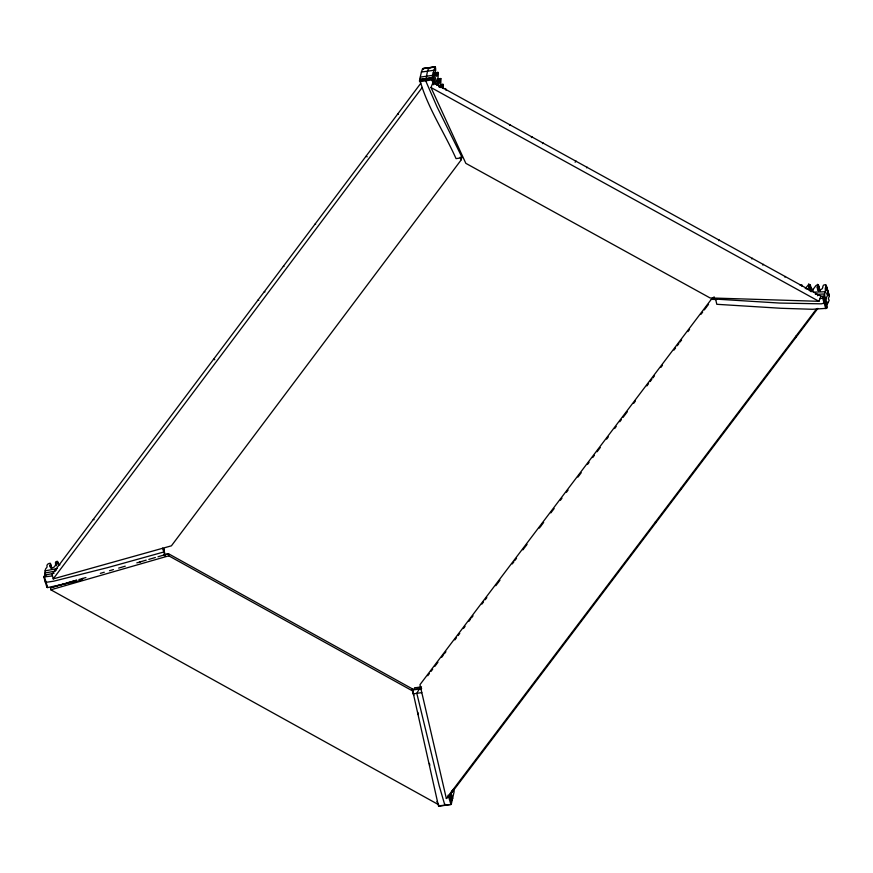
<?xml version="1.0" encoding="UTF-8"?>
<svg xmlns="http://www.w3.org/2000/svg" width="873" height="873" viewBox="0 0 873 873"><rect width="100%" height="100%" fill="white"/><g stroke="black" fill="none" stroke-linecap="round" stroke-linejoin="round"><path stroke-width="1.31" d="M429.625 68.618L428.774 67.843L427.41 71.477L425.697 80.807L437.046 106.855L462.232 157.729L456.044 158.624C444.401 132.423 427.039 106.801 419.706 79.399L432.102 77.599C432.408 76.202 435.954 60.761 435.649 70.593A11.753 3.263 81.8 0 1 435.474 70.909C433.685 74.925 437.591 78.701 437.329 74.129C437.046 71.641 438.781 72.197 438.246 74.467A3.667 1.015 81.8 0 1 438.224 75.023L437.744 80.818L439.108 83.721L440.298 80.12L437.504 80.392M433.652 84.768L431.895 79.912L432.102 77.599M440.559 87.551L441.007 78.821L437.537 79.028L440.592 78.581M445.47 89.483L445.525 88.5L446.125 90.29M59.888 564.864L58.611 564.416L58.262 562.43A3.667 2.008 -16.6 0 0 58.131 562.081C54.562 559.746 56.57 564.918 55.588 564.744A1.56 0.851 -16.6 0 0 55.25 565.42C54.901 568.05 49.477 568.978 50.023 565.573A11.753 6.427 -16.6 0 0 50.339 565.071C51.605 561.492 45.549 564.144 47.044 566.773A1.899 1.037 -16.6 0 1 46.869 567.308C43.759 569.687 46.062 574.554 43.803 576.944L46.913 587.398L47.644 587.562L76.737 581.353M440.09 80.087L440.45 78.45M809.708 290.36C813.09 290.993 813.538 288.352 815.731 285.908A3.667 2.008 -16.6 0 1 816.048 285.515C819.823 282.95 817.193 287.031 817.368 287.73A1.56 0.851 -16.6 0 1 817.379 288.363C816.517 291.713 823.119 289.683 822.835 287.293A11.753 6.427 -16.6 0 1 822.759 286.846C822.955 283.103 828.357 285.024 825.367 287.872A1.899 1.037 -16.6 0 0 825.28 288.396C825.793 291.8 824.265 299.428 819.747 298.61M826.24 285.515L829.35 295.969L828.488 298.326A1.899 1.037 -16.6 0 0 828.39 298.85L829.175 300.268L826.273 306.543L827.069 307.154L826.655 308.322L812.403 309.282L780.997 308.278L716.798 304.295L715.5 298.631M439.054 805.222L438.726 806.27L436.969 801.381M445.241 804.317L444.924 805.375L439.228 785.896L416.814 693.337L419.444 688.666L421.495 686.833L414.73 687.859L412.471 690.783M443.44 88.61L442.938 84.354L442.175 87.998M452.989 789.716L452.945 789.989A11.753 3.263 81.8 0 0 452.891 790.622L452.618 790.96M419.706 79.399L421.419 72.044L434.023 70.255M435.267 67.079L423.023 68.531L423.438 69.513M805.244 288.668L808.856 284.249L810.471 285.526L808.725 286.355L809.5 287.512L808.998 290.251M809.62 284.784L811.65 291.015L810.471 285.526M801.883 286.3L801.949 284.914L800.05 285.111M435.038 66.905L422.587 68.738L421.419 72.044M438.726 806.27L451.243 804.382L454.113 791.713L453.589 788.657M431 87.529L432.997 82.422L820.904 296.209L818.907 301.316L710.033 297.922L465.833 163.338L431 87.529L818.907 301.316M828.433 294.408L827.233 289.967M809.86 285.144L811.028 289.061M45.527 581.025L45.21 581.92L46.083 582.335L53.755 581.178L107.685 567.603L163.808 551.998L163.415 548.953M47.077 586.252L46.913 587.398M420.644 83.481L52.118 574.259L53.22 578.897L171.414 545.821L461.348 159.683L460.791 157.358M53.22 578.897L422.237 87.453M714.169 296.885L711.32 299.319L419.968 684.672L446.343 798.511L449.191 796.078L817.892 308.387M427.748 675.724L429.385 673.552M431.033 671.381L432.67 669.209M434.754 666.448L437.94 662.247M441.694 657.271L443.342 655.099M444.324 653.801L445.917 651.695M454.833 639.909L456.47 637.737M458.118 635.566L459.755 633.394M463.465 628.473L465.069 626.367M468.779 621.456L470.427 619.284M471.442 617.931L473.035 615.825M481.918 604.083L483.555 601.912M485.192 599.74L486.839 597.569M495.799 585.718L499.967 580.207M512.276 563.925L513.924 561.754M514.939 560.401L516.532 558.294M522.905 549.859L527.052 544.381M539.361 528.1L541.009 525.928M541.26 525.59L543.65 522.425M550.852 512.898L554.137 508.555M560.39 500.284L561.983 498.177M566.446 492.274L568.083 490.102M577.926 477.084L581.222 472.74M587.507 464.414L589.1 462.308M592.712 457.539L594.349 455.368M597.077 451.756L600.264 447.543M606.637 439.108L608.306 436.915M614.625 428.556L616.218 426.45M619.786 421.724L621.434 419.553M623.071 417.381L627.381 411.685M633.743 403.271L635.38 401.1M646.871 385.899L648.519 383.727M650.156 381.556L651.804 379.384M652.895 377.933L654.488 375.827M660.828 367.446L662.465 365.274M673.956 350.084L675.604 347.912M677.241 345.741L678.878 343.569M680.012 342.063L681.606 339.957M687.913 331.62L689.55 329.459M701.041 314.258L702.678 312.087M704.325 309.915L708.538 304.339M446.343 798.511L816.331 309.151M452.214 791.44L451.788 791.298M509.505 125.308L510.116 124.719M531.384 137.596L532.148 136.854M542.471 143.619L543.17 142.932M575.111 162.203L576.202 161.134M586.591 167.823L587.213 167.212M718.752 240.697L719.407 240.064M751.784 258.921L752.439 258.266M762.751 265.054L763.471 264.344M784.86 277.101L785.493 276.479M806.859 289.29L807.536 288.636M817.477 295.74L818.536 294.703M136.81 562.867L140.728 561.732M50.569 587.725L66.708 583.295M68.792 582.466L76.377 580.283M78.897 579.552L82.684 578.461M163.644 555.13L168.478 553.733L412.296 688.841M76.748 580.163L50.536 587.715L50.83 589.799L438.104 804.415L412.263 688.841L413.758 695.432M81.986 578.646L85.914 577.522M100.33 573.365L104.269 572.23M109.507 570.724L113.435 569.589M118.673 568.083L125.232 566.195M139.647 562.037L146.195 560.15M148.814 559.397L155.372 557.509M157.991 556.756L168.478 553.733L168.762 555.817L412.558 690.925M50.83 589.799L168.762 555.817M77.915 581.058L82.619 579.868M54.039 573.288L45.374 574.969M57.258 568.552L45.101 570.866M55.326 571.117L45.101 572.961L45.876 575.569M52.194 575.951L43.803 576.944M437.449 72.524L434.907 73.092M422.958 68.563L435.409 66.73M435.07 72.754L438.17 72.361M434.94 73.627L437.417 73.277M420.426 77.097L432.812 75.307L436.871 85.445M434.863 74.98L437.526 74.652M420.066 79.618L432.451 77.828M419.346 80.785L431.731 78.996M419.509 81.713L431.895 79.912M437.569 79.312L440.734 78.723M437.668 79.639L440.145 79.279M437.82 80.48L440.298 80.12M437.875 80.752L440.341 80.24M437.22 81.287L439.697 80.927M440.276 84.692L442.938 84.354M440.734 84.867L443.211 84.506L440.385 85.008M440.778 85.194L443.255 84.834M440.123 85.663L442.6 85.303M439.97 87.038L442.447 86.678M440.025 87.071L442.502 86.711M418.014 687.88L415.297 687.728M412.994 689.954L421.659 688.688M413.104 693.871L421.768 692.616M438.432 805.877L451.112 804.47M825.301 291.746L813.625 292.16M827.735 302.233L828.422 302.2M820.751 296.242L822.901 296.154M815.404 294.387L824.232 293.961L827.342 304.415M711.32 299.319L716.711 299.537M715.238 299.068L779.447 303.051L821.297 303.837L825.389 302.8L824.723 301.316L827.484 295.467L827.146 294.212M817.957 284.86L819.692 290.262M397.619 114.112L398.459 114.352M365.874 156.409L367.217 156.78M315.088 224.034L315.633 224.197M283.332 266.33L283.976 266.505M264.301 291.68L265.01 291.877M257.939 300.137L258.724 300.367M213.503 359.327L214.769 359.687M93.247 519.479L94.088 519.708M55.206 570.145L56.167 570.418M811.508 290.414L812.032 290.753M818.263 285.176L819.889 290.425M795.641 336.236L796.372 336.869M680.962 488.269L681.529 488.771M655.328 521.912L656.016 522.512M451.45 791.233L452.29 791.964M825.662 285.165L826.884 289.17M827.222 290.393L827.702 291.702L826.927 293.099A1.899 1.037 -16.6 0 0 826.829 293.623L826.884 293.819M460.191 157.216L461.348 159.683M439.152 87.147L433.204 72.71M435.103 84.419L432.517 78.079M450.828 804.077L448.122 795.194M163.644 548.659L164.975 554.18M452.018 800.268L450.195 794.157M452.705 798.566L451.199 793.448M826.153 285.384L829.263 295.849M825.672 284.74L828.783 295.194M823.872 296.46L826.993 306.914M823.545 297.868L826.655 308.322M822.693 298.217L825.803 308.671M818.481 285.187L820.129 290.905M817.565 284.303L819.343 289.891M817.412 286.933L818.579 290.862M817.193 286.737L818.481 290.884M812.577 289.05L813.363 291.669M809.915 284.849L811.792 290.971M808.856 284.249L811.181 291.757M808.769 284.249L809.544 286.868M809.064 286.126L810.668 291.44M808.911 286.137L810.351 291.44M163.578 548.44L164.364 551.059M162.64 548.08L164.975 555.915M57.16 561.153L58.327 565.082M55.719 562.31L56.505 564.929M55.643 562.365L56.418 564.984M55.643 563.074L56.418 565.693M55.37 562.736L56.145 565.475M50.459 563.434L51.627 567.352M50.176 563.292L51.725 568.519M50.023 565.573L50.798 568.192M44.523 577.108L47.644 587.562M451.265 801.709L449.595 795.936M429.407 763.384L429.843 765.272M417.741 712.259L418.287 714.638"/></g></svg>
